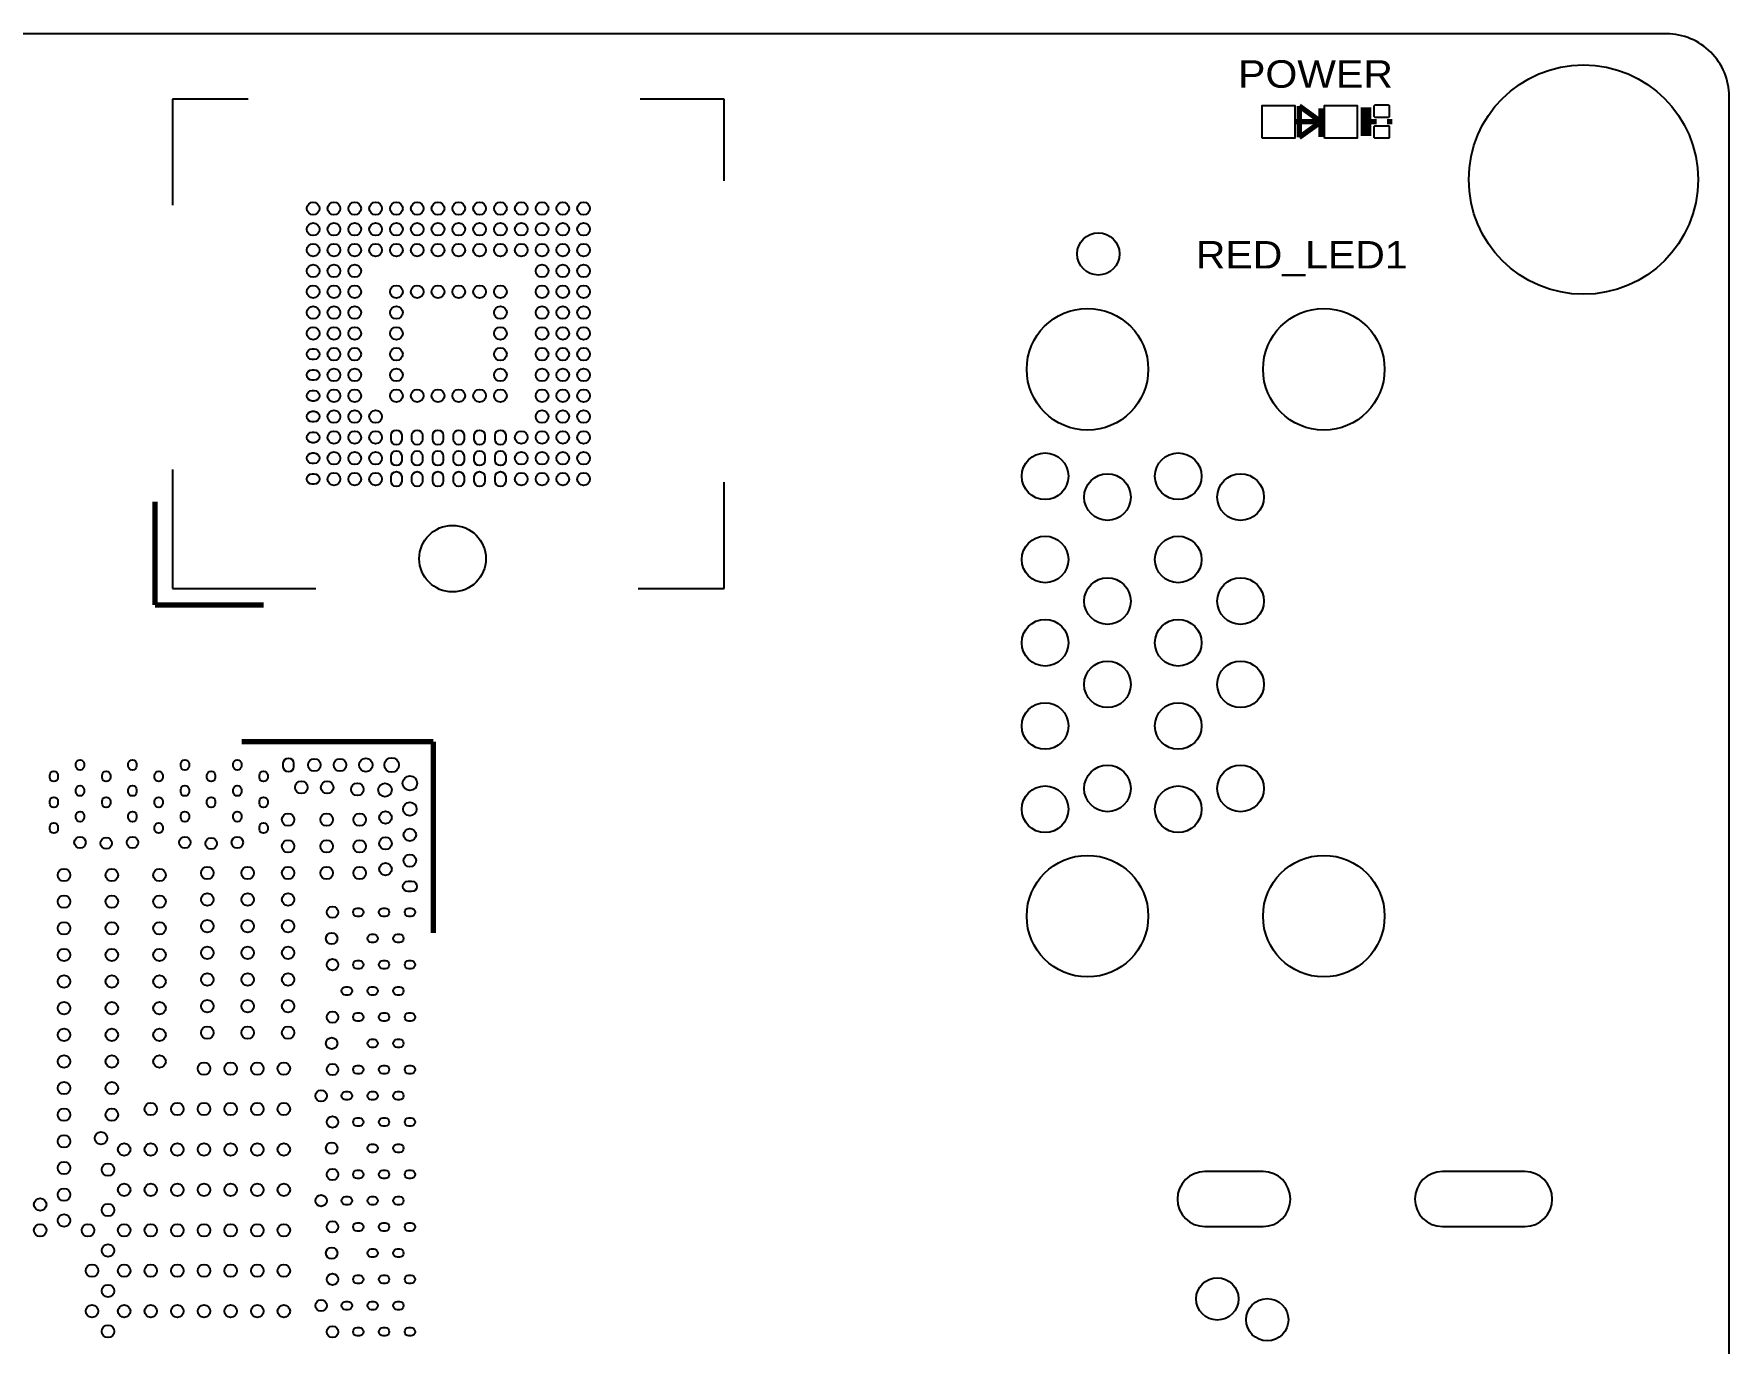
# Model space of a CAD drawing. Extents: x 0 to 88, y 0 to 70.
# Drawn here: x 47.26 to 88, y 38.54 to 70 of the extents above; entities that cross this region are included whole.
import ezdxf

# ---------------------------------------------------------------- set-up
doc = ezdxf.new("R2010")
doc.units = 0
doc.header["$MEASUREMENT"] = 0
for name, color, linetype in [('BG_OUTLINE', 7, 'CONTINUOUS'), ('BG_SILKSCREEN_TOP', 212, 'CONTINUOUS'), ('PG_WB-SILK-R01-TOP', 12, 'CONTINUOUS'), ('PIN_TOP', 92, 'CONTINUOUS'), ('RD_SILKSCREEN_TOP', 140, 'CONTINUOUS')]:
    doc.layers.add(name, color=color, linetype=linetype)

msp = doc.modelspace()

# ---------------------------------------------------------------- linework, layer by layer
at = {"layer": 'BG_OUTLINE'}
for points in [[(86.50097, 70.000114), (1.49987, 70.000114)], [(88.00084, 1.500124), (88.00084, 68.49999)]]:
    msp.add_lwpolyline(points, dxfattribs=at)
msp.add_lwpolyline([(88.00084, 68.49999, 0.414214), (86.50097, 70.000114)], format="xyb", dxfattribs=at)
at = {"layer": 'PG_WB-SILK-R01-TOP'}
for points in [[(52.408582, 68.432172), (50.593752, 68.432172)], [(50.593752, 68.432172), (50.593752, 65.88379)], [(63.84798, 68.432172), (61.831982, 68.432172)], [(63.84798, 66.46799), (63.84798, 68.432172)], [(50.593752, 59.53379), (50.593752, 56.678068)], [(63.84798, 56.678068), (63.84798, 59.22899)], [(50.593752, 56.678068), (54.034182, 56.678068)], [(61.781182, 56.678068), (63.84798, 56.678068)]]:
    msp.add_lwpolyline(points, dxfattribs=at)
for points in [[(78.193646, 67.888358, 0.127, 0.127, 0), (77.67066, 68.269358, 0.127, 0.127, 0)], [(77.67066, 68.269358, 0.127, 0.127, 0), (77.67066, 67.513454, 0.127, 0.127, 0)], [(78.193646, 67.526408, 0.127, 0.127, 0), (78.193646, 68.215002, 0.127, 0.127, 0)], [(79.27213, 67.549268, 0.254, 0.254, 0), (79.27213, 68.237862, 0.254, 0.254, 0)], [(78.274672, 67.888358, 0.127, 0.127, 0), (77.572616, 67.888358, 0.127, 0.127, 0)], [(77.67066, 67.513454, 0.127, 0.127, 0), (78.193646, 67.888358, 0.127, 0.127, 0)], [(79.4639, 67.9577, 0.127, 0.127, 0), (79.4639, 67.8307, 0.127, 0.127, 0)], [(79.8449, 67.9577, 0.127, 0.127, 0), (79.8449, 67.8307, 0.127, 0.127, 0)], [(50.170334, 58.760868, 0.127, 0.127, 0), (50.170334, 56.277764, 0.127, 0.127, 0)], [(50.170334, 56.277764, 0.127, 0.127, 0), (52.784756, 56.277764, 0.127, 0.127, 0)], [(56.855614, 52.994306, 0.127, 0.127, 0), (52.252626, 52.994306, 0.127, 0.127, 0)], [(56.855614, 48.396652, 0.127, 0.127, 0), (56.855614, 52.994306, 0.127, 0.127, 0)]]:
    msp.add_lwpolyline(points, format="xyseb", dxfattribs=at)
at = {"layer": 'PIN_TOP'}
for points in [[(76.778358, 67.495166), (76.778358, 68.282566), (77.565758, 68.282566), (77.565758, 67.495166)], [(78.278482, 67.495166), (78.278482, 68.282566), (79.065882, 68.282566), (79.065882, 67.495166)]]:
    msp.add_lwpolyline(points, close=True, dxfattribs=at)
for points in [[(79.474314, 68.274184, -0.414544), (79.504286, 68.29425)], [(79.804514, 68.29425, -0.414544), (79.834486, 68.274184)], [(79.504286, 67.994022, -0.414544), (79.474314, 68.014088)], [(79.474314, 67.774312, -0.414544), (79.504286, 67.794378)], [(79.834486, 68.014088, -0.414544), (79.804514, 67.994022)], [(79.804514, 67.794378, -0.414544), (79.834486, 67.774312)], [(79.504286, 67.49415, -0.414544), (79.474314, 67.514216)], [(79.834486, 67.514216, -0.414544), (79.804514, 67.49415)]]:
    msp.add_lwpolyline(points, format="xyb", dxfattribs=at)
for points in [[(79.474314, 68.014088), (79.474314, 68.274184)], [(79.504286, 68.29425), (79.804514, 68.29425)], [(79.834486, 68.274184), (79.834486, 68.014088)], [(79.474314, 67.514216), (79.474314, 67.774312)], [(79.804514, 67.994022), (79.504286, 67.994022)], [(79.504286, 67.794378), (79.804514, 67.794378)], [(79.834486, 67.774312), (79.834486, 67.514216)], [(79.804514, 67.49415), (79.504286, 67.49415)]]:
    msp.add_lwpolyline(points, dxfattribs=at)
for points in [[(53.945536, 62.432184), (53.996336, 62.432184, -1), (53.996336, 62.178184), (53.945536, 62.178184, -1)], [(53.945536, 61.932058), (53.996336, 61.932058, -1), (53.996336, 61.678058), (53.945536, 61.678058, -1)], [(53.945536, 61.432186), (53.996336, 61.432186, -1), (53.996336, 61.178186), (53.945536, 61.178186, -1)], [(53.945536, 60.93206), (53.996336, 60.93206, -1), (53.996336, 60.67806), (53.945536, 60.67806, -1)], [(53.945536, 60.432188), (53.996336, 60.432188, -1), (53.996336, 60.178188), (53.945536, 60.178188, -1)], [(56.097932, 60.355988), (56.097932, 60.254388, -1), (55.843932, 60.254388), (55.843932, 60.355988, -1)], [(56.597804, 60.355988), (56.597804, 60.254388, -1), (56.343804, 60.254388), (56.343804, 60.355988, -1)], [(57.09793, 60.355988), (57.09793, 60.254388, -1), (56.84393, 60.254388), (56.84393, 60.355988, -1)], [(57.597802, 60.355988), (57.597802, 60.254388, -1), (57.343802, 60.254388), (57.343802, 60.355988, -1)], [(58.097928, 60.355988), (58.097928, 60.254388, -1), (57.843928, 60.254388), (57.843928, 60.355988, -1)], [(58.5978, 60.355988), (58.5978, 60.254388, -1), (58.3438, 60.254388), (58.3438, 60.355988, -1)], [(53.945536, 59.932062), (53.996336, 59.932062, -1), (53.996336, 59.678062), (53.945536, 59.678062, -1)], [(56.097932, 59.855862), (56.097932, 59.754262, -1), (55.843932, 59.754262), (55.843932, 59.855862, -1)], [(56.597804, 59.855862), (56.597804, 59.754262, -1), (56.343804, 59.754262), (56.343804, 59.855862, -1)], [(57.09793, 59.855862), (57.09793, 59.754262, -1), (56.84393, 59.754262), (56.84393, 59.855862, -1)], [(57.597802, 59.855862), (57.597802, 59.754262, -1), (57.343802, 59.754262), (57.343802, 59.855862, -1)], [(58.097928, 59.855862), (58.097928, 59.754262, -1), (57.843928, 59.754262), (57.843928, 59.855862, -1)], [(58.5978, 59.855862), (58.5978, 59.754262, -1), (58.3438, 59.754262), (58.3438, 59.855862, -1)], [(56.097932, 59.35599), (56.097932, 59.25439, -1), (55.843932, 59.25439), (55.843932, 59.35599, -1)], [(56.597804, 59.35599), (56.597804, 59.25439, -1), (56.343804, 59.25439), (56.343804, 59.35599, -1)], [(57.09793, 59.35599), (57.09793, 59.25439, -1), (56.84393, 59.25439), (56.84393, 59.35599, -1)], [(57.597802, 59.35599), (57.597802, 59.25439, -1), (57.343802, 59.25439), (57.343802, 59.35599, -1)], [(58.097928, 59.35599), (58.097928, 59.25439, -1), (57.843928, 59.25439), (57.843928, 59.35599, -1)], [(58.5978, 59.35599), (58.5978, 59.25439, -1), (58.3438, 59.25439), (58.3438, 59.35599, -1)], [(53.945536, 59.43219), (53.996336, 59.43219, -1), (53.996336, 59.17819), (53.945536, 59.17819, -1)], [(48.268255, 52.409217), (48.268255, 52.459255, -1), (48.468153, 52.459255), (48.468153, 52.409217, -1)], [(49.528349, 52.409217), (49.528349, 52.459255, -1), (49.728247, 52.459255), (49.728247, 52.409217, -1)], [(50.788189, 52.409217), (50.788189, 52.459255, -1), (50.988087, 52.459255), (50.988087, 52.409217, -1)], [(52.048283, 52.409217), (52.048283, 52.459255, -1), (52.248181, 52.459255), (52.248181, 52.409217, -1)], [(53.252116, 52.391691), (53.252116, 52.476781, -1), (53.502052, 52.476781), (53.502052, 52.391691, -1)], [(47.638335, 52.134135), (47.638335, 52.184173, -1), (47.838233, 52.184173), (47.838233, 52.134135, -1)], [(48.898175, 52.134135), (48.898175, 52.184173, -1), (49.098073, 52.184173), (49.098073, 52.134135, -1)], [(50.158269, 52.134135), (50.158269, 52.184173, -1), (50.358167, 52.184173), (50.358167, 52.134135, -1)], [(51.418363, 52.134135), (51.418363, 52.184173, -1), (51.618261, 52.184173), (51.618261, 52.134135, -1)], [(52.678203, 52.134135), (52.678203, 52.184173, -1), (52.878101, 52.184173), (52.878101, 52.134135, -1)], [(48.268255, 51.789203), (48.268255, 51.839241, -1), (48.468153, 51.839241), (48.468153, 51.789203, -1)], [(49.528349, 51.789203), (49.528349, 51.839241, -1), (49.728247, 51.839241), (49.728247, 51.789203, -1)], [(50.788189, 51.789203), (50.788189, 51.839241, -1), (50.988087, 51.839241), (50.988087, 51.789203, -1)], [(52.048283, 51.789203), (52.048283, 51.839241, -1), (52.248181, 51.839241), (52.248181, 51.789203, -1)], [(47.638335, 51.514121), (47.638335, 51.564159, -1), (47.838233, 51.564159), (47.838233, 51.514121, -1)], [(48.898175, 51.514121), (48.898175, 51.564159, -1), (49.098073, 51.564159), (49.098073, 51.514121, -1)], [(50.158269, 51.514121), (50.158269, 51.564159, -1), (50.358167, 51.564159), (50.358167, 51.514121, -1)], [(51.418363, 51.514121), (51.418363, 51.564159, -1), (51.618261, 51.564159), (51.618261, 51.514121, -1)], [(52.678203, 51.514121), (52.678203, 51.564159, -1), (52.878101, 51.564159), (52.878101, 51.514121, -1)], [(47.638335, 50.894107), (47.638335, 50.944145, -1), (47.838233, 50.944145), (47.838233, 50.894107, -1)], [(48.268255, 51.169189), (48.268255, 51.219227, -1), (48.468153, 51.219227), (48.468153, 51.169189, -1)], [(49.528349, 51.169189), (49.528349, 51.219227, -1), (49.728247, 51.219227), (49.728247, 51.169189, -1)], [(50.158269, 50.894107), (50.158269, 50.944145, -1), (50.358167, 50.944145), (50.358167, 50.894107, -1)], [(50.788189, 51.169189), (50.788189, 51.219227, -1), (50.988087, 51.219227), (50.988087, 51.169189, -1)], [(52.048283, 51.169189), (52.048283, 51.219227, -1), (52.248181, 51.219227), (52.248181, 51.169189, -1)], [(52.678203, 50.894107), (52.678203, 50.944145, -1), (52.878101, 50.944145), (52.878101, 50.894107, -1)], [(56.252999, 49.640744), (56.338089, 49.640744, -1), (56.338089, 49.390808), (56.252999, 49.390808, -1)], [(55.030497, 48.995711), (55.080535, 48.995711, -1), (55.080535, 48.795813), (55.030497, 48.795813, -1)], [(55.650511, 48.995711), (55.700549, 48.995711, -1), (55.700549, 48.795813), (55.650511, 48.795813, -1)], [(56.270525, 48.995711), (56.320563, 48.995711, -1), (56.320563, 48.795813), (56.270525, 48.795813, -1)], [(55.375683, 48.365537), (55.425721, 48.365537, -1), (55.425721, 48.165639), (55.375683, 48.165639, -1)], [(55.995697, 48.365537), (56.045735, 48.365537, -1), (56.045735, 48.165639), (55.995697, 48.165639, -1)], [(55.030497, 47.735617), (55.080535, 47.735617, -1), (55.080535, 47.535719), (55.030497, 47.535719, -1)], [(55.650511, 47.735617), (55.700549, 47.735617, -1), (55.700549, 47.535719), (55.650511, 47.535719, -1)], [(56.270525, 47.735617), (56.320563, 47.735617, -1), (56.320563, 47.535719), (56.270525, 47.535719, -1)], [(54.755669, 47.105697), (54.805707, 47.105697, -1), (54.805707, 46.905799), (54.755669, 46.905799, -1)], [(55.375683, 47.105697), (55.425721, 47.105697, -1), (55.425721, 46.905799), (55.375683, 46.905799, -1)], [(55.995697, 47.105697), (56.045735, 47.105697, -1), (56.045735, 46.905799), (55.995697, 46.905799, -1)], [(55.030497, 46.475777), (55.080535, 46.475777, -1), (55.080535, 46.275879), (55.030497, 46.275879, -1)], [(55.650511, 46.475777), (55.700549, 46.475777, -1), (55.700549, 46.275879), (55.650511, 46.275879, -1)], [(56.270525, 46.475777), (56.320563, 46.475777, -1), (56.320563, 46.275879), (56.270525, 46.275879, -1)], [(55.375683, 45.845603), (55.425721, 45.845603, -1), (55.425721, 45.645705), (55.375683, 45.645705, -1)], [(55.995697, 45.845603), (56.045735, 45.845603, -1), (56.045735, 45.645705), (55.995697, 45.645705, -1)], [(55.030497, 45.215683), (55.080535, 45.215683, -1), (55.080535, 45.015785), (55.030497, 45.015785, -1)], [(55.650511, 45.215683), (55.700549, 45.215683, -1), (55.700549, 45.015785), (55.650511, 45.015785, -1)], [(56.270525, 45.215683), (56.320563, 45.215683, -1), (56.320563, 45.015785), (56.270525, 45.015785, -1)], [(54.755669, 44.585763), (54.805707, 44.585763, -1), (54.805707, 44.385865), (54.755669, 44.385865, -1)], [(55.375683, 44.585763), (55.425721, 44.585763, -1), (55.425721, 44.385865), (55.375683, 44.385865, -1)], [(55.995697, 44.585763), (56.045735, 44.585763, -1), (56.045735, 44.385865), (55.995697, 44.385865, -1)], [(55.030497, 43.955589), (55.080535, 43.955589, -1), (55.080535, 43.755691), (55.030497, 43.755691, -1)], [(55.650511, 43.955589), (55.700549, 43.955589, -1), (55.700549, 43.755691), (55.650511, 43.755691, -1)], [(56.270525, 43.955589), (56.320563, 43.955589, -1), (56.320563, 43.755691), (56.270525, 43.755691, -1)], [(55.375683, 43.325669), (55.425721, 43.325669, -1), (55.425721, 43.125771), (55.375683, 43.125771, -1)], [(55.995697, 43.325669), (56.045735, 43.325669, -1), (56.045735, 43.125771), (55.995697, 43.125771, -1)], [(55.030497, 42.695749), (55.080535, 42.695749, -1), (55.080535, 42.495851), (55.030497, 42.495851, -1)], [(55.650511, 42.695749), (55.700549, 42.695749, -1), (55.700549, 42.495851), (55.650511, 42.495851, -1)], [(56.270525, 42.695749), (56.320563, 42.695749, -1), (56.320563, 42.495851), (56.270525, 42.495851, -1)], [(75.402186, 41.34485), (76.799186, 41.34485, 1), (76.799186, 42.66565), (75.402186, 42.66565, 1)], [(81.110074, 41.34485), (83.091274, 41.34485, 1), (83.091274, 42.66565), (81.110074, 42.66565, 1)], [(54.755669, 42.065575), (54.805707, 42.065575, -1), (54.805707, 41.865677), (54.755669, 41.865677, -1)], [(55.375683, 42.065575), (55.425721, 42.065575, -1), (55.425721, 41.865677), (55.375683, 41.865677, -1)], [(55.995697, 42.065575), (56.045735, 42.065575, -1), (56.045735, 41.865677), (55.995697, 41.865677, -1)], [(55.030497, 41.435655), (55.080535, 41.435655, -1), (55.080535, 41.235757), (55.030497, 41.235757, -1)], [(55.650511, 41.435655), (55.700549, 41.435655, -1), (55.700549, 41.235757), (55.650511, 41.235757, -1)], [(56.270525, 41.435655), (56.320563, 41.435655, -1), (56.320563, 41.235757), (56.270525, 41.235757, -1)], [(55.375683, 40.805735), (55.425721, 40.805735, -1), (55.425721, 40.605837), (55.375683, 40.605837, -1)], [(55.995697, 40.805735), (56.045735, 40.805735, -1), (56.045735, 40.605837), (55.995697, 40.605837, -1)], [(55.030497, 40.175561), (55.080535, 40.175561, -1), (55.080535, 39.975663), (55.030497, 39.975663, -1)], [(55.650511, 40.175561), (55.700549, 40.175561, -1), (55.700549, 39.975663), (55.650511, 39.975663, -1)], [(56.270525, 40.175561), (56.320563, 40.175561, -1), (56.320563, 39.975663), (56.270525, 39.975663, -1)], [(54.755669, 39.545641), (54.805707, 39.545641, -1), (54.805707, 39.345743), (54.755669, 39.345743, -1)], [(55.375683, 39.545641), (55.425721, 39.545641, -1), (55.425721, 39.345743), (55.375683, 39.345743, -1)], [(55.995697, 39.545641), (56.045735, 39.545641, -1), (56.045735, 39.345743), (55.995697, 39.345743, -1)], [(55.030497, 38.915721), (55.080535, 38.915721, -1), (55.080535, 38.715823), (55.030497, 38.715823, -1)], [(55.650511, 38.915721), (55.700549, 38.915721, -1), (55.700549, 38.715823), (55.650511, 38.715823, -1)], [(56.270525, 38.915721), (56.320563, 38.915721, -1), (56.320563, 38.715823), (56.270525, 38.715823, -1)]]:
    msp.add_lwpolyline(points, format="xyb", close=True, dxfattribs=at)
for centre, radius in [((84.500974, 66.499994), 2.7559), ((53.970936, 65.80505), 0.1524), ((54.470808, 65.80505), 0.1524), ((54.970934, 65.80505), 0.1524), ((55.470806, 65.80505), 0.1524), ((55.970932, 65.80505), 0.1524), ((56.470804, 65.80505), 0.1524), ((56.97093, 65.80505), 0.1524), ((57.470802, 65.80505), 0.1524), ((57.970928, 65.80505), 0.1524), ((58.4708, 65.80505), 0.1524), ((58.970926, 65.80505), 0.1524), ((59.470798, 65.80505), 0.1524), ((59.970924, 65.80505), 0.1524), ((60.470796, 65.80505), 0.1524), ((53.970936, 65.305178), 0.1524), ((54.470808, 65.305178), 0.1524), ((54.970934, 65.305178), 0.1524), ((55.470806, 65.305178), 0.1524), ((55.970932, 65.305178), 0.1524), ((56.470804, 65.305178), 0.1524), ((56.97093, 65.305178), 0.1524), ((57.470802, 65.305178), 0.1524), ((57.970928, 65.305178), 0.1524), ((58.4708, 65.305178), 0.1524), ((58.970926, 65.305178), 0.1524), ((59.470798, 65.305178), 0.1524), ((59.970924, 65.305178), 0.1524), ((60.470796, 65.305178), 0.1524), ((72.841866, 64.71412), 0.508), ((53.970936, 64.805052), 0.1524), ((54.470808, 64.805052), 0.1524), ((54.970934, 64.805052), 0.1524), ((55.470806, 64.805052), 0.1524), ((55.970932, 64.805052), 0.1524), ((56.470804, 64.805052), 0.1524), ((56.97093, 64.805052), 0.1524), ((57.470802, 64.805052), 0.1524), ((57.970928, 64.805052), 0.1524), ((58.4708, 64.805052), 0.1524), ((58.970926, 64.805052), 0.1524), ((59.470798, 64.805052), 0.1524), ((59.970924, 64.805052), 0.1524), ((60.470796, 64.805052), 0.1524), ((53.970936, 64.30518), 0.1524), ((54.470808, 64.30518), 0.1524), ((54.970934, 64.30518), 0.1524), ((59.470798, 64.30518), 0.1524), ((59.970924, 64.30518), 0.1524), ((60.470796, 64.30518), 0.1524), ((53.970936, 63.805054), 0.1524), ((54.470808, 63.805054), 0.1524), ((54.970934, 63.805054), 0.1524), ((55.970932, 63.805054), 0.1524), ((56.470804, 63.805054), 0.1524), ((56.97093, 63.805054), 0.1524), ((57.470802, 63.805054), 0.1524), ((57.970928, 63.805054), 0.1524), ((58.4708, 63.805054), 0.1524), ((59.470798, 63.805054), 0.1524), ((59.970924, 63.805054), 0.1524), ((60.470796, 63.805054), 0.1524), ((53.970936, 63.305182), 0.1524), ((54.470808, 63.305182), 0.1524), ((54.970934, 63.305182), 0.1524), ((55.970932, 63.305182), 0.1524), ((58.4708, 63.305182), 0.1524), ((59.470798, 63.305182), 0.1524), ((59.970924, 63.305182), 0.1524), ((60.470796, 63.305182), 0.1524), ((72.581008, 61.94171), 1.4605), ((78.260956, 61.94171), 1.4605), ((53.970936, 62.805056), 0.1524), ((54.470808, 62.805056), 0.1524), ((54.970934, 62.805056), 0.1524), ((55.970932, 62.805056), 0.1524), ((58.4708, 62.805056), 0.1524), ((59.470798, 62.805056), 0.1524), ((59.970924, 62.805056), 0.1524), ((60.470796, 62.805056), 0.1524), ((54.470808, 62.305184), 0.1524), ((54.970934, 62.305184), 0.1524), ((55.970932, 62.305184), 0.1524), ((58.4708, 62.305184), 0.1524), ((59.470798, 62.305184), 0.1524), ((59.970924, 62.305184), 0.1524), ((60.470796, 62.305184), 0.1524), ((54.470808, 61.805058), 0.1524), ((54.970934, 61.805058), 0.1524), ((55.970932, 61.805058), 0.1524), ((58.4708, 61.805058), 0.1524), ((59.470798, 61.805058), 0.1524), ((59.970924, 61.805058), 0.1524), ((60.470796, 61.805058), 0.1524), ((54.470808, 61.305186), 0.1524), ((54.970934, 61.305186), 0.1524), ((55.970932, 61.305186), 0.1524), ((56.470804, 61.305186), 0.1524), ((56.97093, 61.305186), 0.1524), ((57.470802, 61.305186), 0.1524), ((57.970928, 61.305186), 0.1524), ((58.4708, 61.305186), 0.1524), ((59.470798, 61.305186), 0.1524), ((59.970924, 61.305186), 0.1524), ((60.470796, 61.305186), 0.1524), ((54.470808, 60.80506), 0.1524), ((54.970934, 60.80506), 0.1524), ((55.470806, 60.80506), 0.1524), ((59.470798, 60.80506), 0.1524), ((59.970924, 60.80506), 0.1524), ((60.470796, 60.80506), 0.1524), ((54.470808, 60.305188), 0.1524), ((54.970934, 60.305188), 0.1524), ((55.470806, 60.305188), 0.1524), ((58.970926, 60.305188), 0.1524), ((59.470798, 60.305188), 0.1524), ((59.970924, 60.305188), 0.1524), ((60.470796, 60.305188), 0.1524), ((54.470808, 59.805062), 0.1524), ((54.970934, 59.805062), 0.1524), ((55.470806, 59.805062), 0.1524), ((58.970926, 59.805062), 0.1524), ((59.470798, 59.805062), 0.1524), ((59.970924, 59.805062), 0.1524), ((60.470796, 59.805062), 0.1524), ((71.560944, 59.371738), 0.559943), ((74.760836, 59.371738), 0.559943), ((54.471062, 59.30519), 0.1524), ((54.970934, 59.30519), 0.1524), ((55.47106, 59.30519), 0.1524), ((58.970926, 59.30519), 0.1524), ((59.470798, 59.30519), 0.1524), ((59.970924, 59.30519), 0.1524), ((60.470796, 59.30519), 0.1524), ((73.061068, 58.871866), 0.559943), ((76.26096, 58.871866), 0.559943), ((57.320942, 57.3913), 0.8001), ((71.560944, 57.371742), 0.559943), ((74.760836, 57.371742), 0.559943), ((73.061068, 56.371744), 0.559943), ((76.26096, 56.371744), 0.559943), ((71.560944, 55.371746), 0.559943), ((74.760836, 55.371746), 0.559943), ((73.061068, 54.371748), 0.559943), ((76.26096, 54.371748), 0.559943), ((71.560944, 53.37175), 0.559943), ((74.760836, 53.37175), 0.559943), ((53.997098, 52.434236), 0.149987), ((54.617112, 52.434236), 0.149987), ((55.237126, 52.434236), 0.16256), ((55.85714, 52.434236), 0.175006), ((56.295544, 51.995832), 0.175006), ((73.061068, 51.871626), 0.559943), ((76.26096, 51.871626), 0.559943), ((53.687218, 51.89728), 0.149987), ((54.307232, 51.89728), 0.149987), ((55.032656, 51.848766), 0.149987), ((55.696612, 51.835304), 0.16256), ((71.560944, 51.371754), 0.559943), ((74.760836, 51.371754), 0.559943), ((56.295544, 51.375818), 0.16256), ((53.368194, 51.120802), 0.149987), ((54.294024, 51.120802), 0.149987), ((55.090314, 51.120802), 0.149987), ((55.710074, 51.171094), 0.149987), ((48.368204, 50.574194), 0.137541), ((48.998124, 50.554128), 0.137541), ((49.628298, 50.574194), 0.137541), ((50.888138, 50.574194), 0.137541), ((51.518312, 50.549302), 0.137541), ((52.148232, 50.574194), 0.137541), ((53.368194, 50.480976), 0.149987), ((54.294024, 50.480976), 0.149987), ((55.090314, 50.480976), 0.149987), ((55.710074, 50.551334), 0.149987), ((56.295544, 50.755804), 0.149987), ((56.295544, 50.13579), 0.149987), ((72.581008, 48.801782), 1.4605), ((78.260956, 48.801782), 1.4605), ((47.984156, 49.790858), 0.149987), ((49.131474, 49.790858), 0.149987), ((50.278538, 49.790858), 0.149987), ((51.425856, 49.840896), 0.149987), ((52.397152, 49.840896), 0.149987), ((53.368194, 49.840896), 0.149987), ((54.294024, 49.840896), 0.149987), ((55.090314, 49.840896), 0.149987), ((55.710074, 49.93132), 0.149987), ((47.984156, 49.151032), 0.149987), ((49.131474, 49.151032), 0.149987), ((50.278538, 49.151032), 0.149987), ((51.425856, 49.200816), 0.149987), ((52.397152, 49.200816), 0.149987), ((53.368194, 49.200816), 0.149987), ((54.435756, 48.895762), 0.137541), ((47.984156, 48.510952), 0.149987), ((49.131474, 48.510952), 0.149987), ((50.278538, 48.510952), 0.149987), ((51.425856, 48.56099), 0.149987), ((52.397152, 48.56099), 0.149987), ((53.368194, 48.56099), 0.149987), ((54.41569, 48.265588), 0.137541), ((47.984156, 47.870872), 0.149987), ((49.131474, 47.870872), 0.149987), ((50.278538, 47.870872), 0.149987), ((51.425856, 47.92091), 0.149987), ((52.397152, 47.92091), 0.149987), ((53.368194, 47.92091), 0.149987), ((54.435756, 47.635668), 0.137541), ((47.984156, 47.230792), 0.149987), ((49.131474, 47.230792), 0.149987), ((50.278538, 47.230792), 0.149987), ((51.425856, 47.28083), 0.149987), ((52.397152, 47.28083), 0.149987), ((53.368194, 47.28083), 0.149987), ((47.984156, 46.590966), 0.149987), ((49.131474, 46.590966), 0.149987), ((50.278538, 46.590966), 0.149987), ((51.425856, 46.641004), 0.149987), ((52.397152, 46.641004), 0.149987), ((53.368194, 46.641004), 0.149987), ((54.435756, 46.375828), 0.137541), ((47.984156, 45.950886), 0.149987), ((49.131474, 45.950886), 0.149987), ((50.278538, 45.950886), 0.149987), ((51.425856, 46.000924), 0.149987), ((52.397152, 46.000924), 0.149987), ((53.368194, 46.000924), 0.149987), ((54.41569, 45.745654), 0.137541), ((47.984156, 45.310806), 0.149987), ((49.131474, 45.310806), 0.149987), ((50.278538, 45.310806), 0.149987), ((51.34737, 45.139356), 0.149987), ((51.98745, 45.139356), 0.149987), ((52.627276, 45.139356), 0.149987), ((53.267356, 45.139356), 0.149987), ((54.435756, 45.115734), 0.137541), ((47.984156, 44.67098), 0.149987), ((49.131474, 44.67098), 0.149987), ((54.160674, 44.485814), 0.137541), ((47.984156, 44.0309), 0.149987), ((49.131474, 44.0309), 0.149987), ((50.067464, 44.16806), 0.149987), ((50.70729, 44.16806), 0.149987), ((51.34737, 44.16806), 0.149987), ((51.98745, 44.16806), 0.149987), ((52.627276, 44.16806), 0.149987), ((53.267356, 44.16806), 0.149987), ((48.869854, 43.468544), 0.149987), ((54.435756, 43.85564), 0.137541), ((47.984156, 43.39082), 0.149987), ((49.427384, 43.197018), 0.149987), ((50.067464, 43.197018), 0.149987), ((50.70729, 43.197018), 0.149987), ((51.34737, 43.197018), 0.149987), ((51.98745, 43.197018), 0.149987), ((52.627276, 43.197018), 0.149987), ((53.267356, 43.197018), 0.149987), ((54.41569, 43.22572), 0.137541), ((47.984156, 42.750994), 0.149987), ((49.041812, 42.71137), 0.149987), ((49.427384, 42.225722), 0.149987), ((50.067464, 42.225722), 0.149987), ((50.70729, 42.225722), 0.149987), ((51.34737, 42.225722), 0.149987), ((51.98745, 42.225722), 0.149987), ((52.627276, 42.225722), 0.149987), ((53.267356, 42.225722), 0.149987), ((54.435756, 42.5958), 0.137541), ((47.410624, 41.874694), 0.149987), ((47.984156, 42.110914), 0.149987), ((54.160674, 41.965626), 0.137541), ((47.984156, 41.4909), 0.149987), ((49.041812, 41.740074), 0.149987), ((47.410624, 41.25468), 0.149987), ((48.557942, 41.25468), 0.149987), ((49.427384, 41.254426), 0.149987), ((50.067464, 41.254426), 0.149987), ((50.70729, 41.254426), 0.149987), ((51.34737, 41.254426), 0.149987), ((51.98745, 41.254426), 0.149987), ((52.627276, 41.254426), 0.149987), ((53.267356, 41.254426), 0.149987), ((54.435756, 41.335706), 0.137541), ((49.041812, 40.769032), 0.149987), ((54.41569, 40.705786), 0.137541), ((48.65624, 40.283384), 0.149987), ((49.427384, 40.283384), 0.149987), ((50.067464, 40.283384), 0.149987), ((50.70729, 40.283384), 0.149987), ((51.34737, 40.283384), 0.149987), ((51.98745, 40.283384), 0.149987), ((52.627276, 40.283384), 0.149987), ((53.267356, 40.283384), 0.149987), ((49.041812, 39.797736), 0.149987), ((54.435756, 40.075612), 0.137541), ((75.700636, 39.605204), 0.508), ((54.160674, 39.445692), 0.137541), ((76.900786, 39.105332), 0.508), ((48.65624, 39.312088), 0.149987), ((49.427384, 39.312088), 0.149987), ((50.067464, 39.312088), 0.149987), ((50.70729, 39.312088), 0.149987), ((51.34737, 39.312088), 0.149987), ((51.98745, 39.312088), 0.149987), ((52.627276, 39.312088), 0.149987), ((53.267356, 39.312088), 0.149987), ((49.041812, 38.82644), 0.149987), ((54.435756, 38.815772), 0.137541)]:
    msp.add_circle(centre, radius, dxfattribs=at)

# ---------------------------------------------------------------- texts
at = {"layer": 'BG_SILKSCREEN_TOP', "width": 1.115385}
msp.add_text('POWER', height=0.6604, dxfattribs=at).set_placement((76.2, 68.707))
at = {"layer": 'RD_SILKSCREEN_TOP', "width": 1.115385}
msp.add_text('RED_LED1', height=0.6604, dxfattribs=at).set_placement((75.184, 64.3636))

doc.saveas('drawing.dxf')
